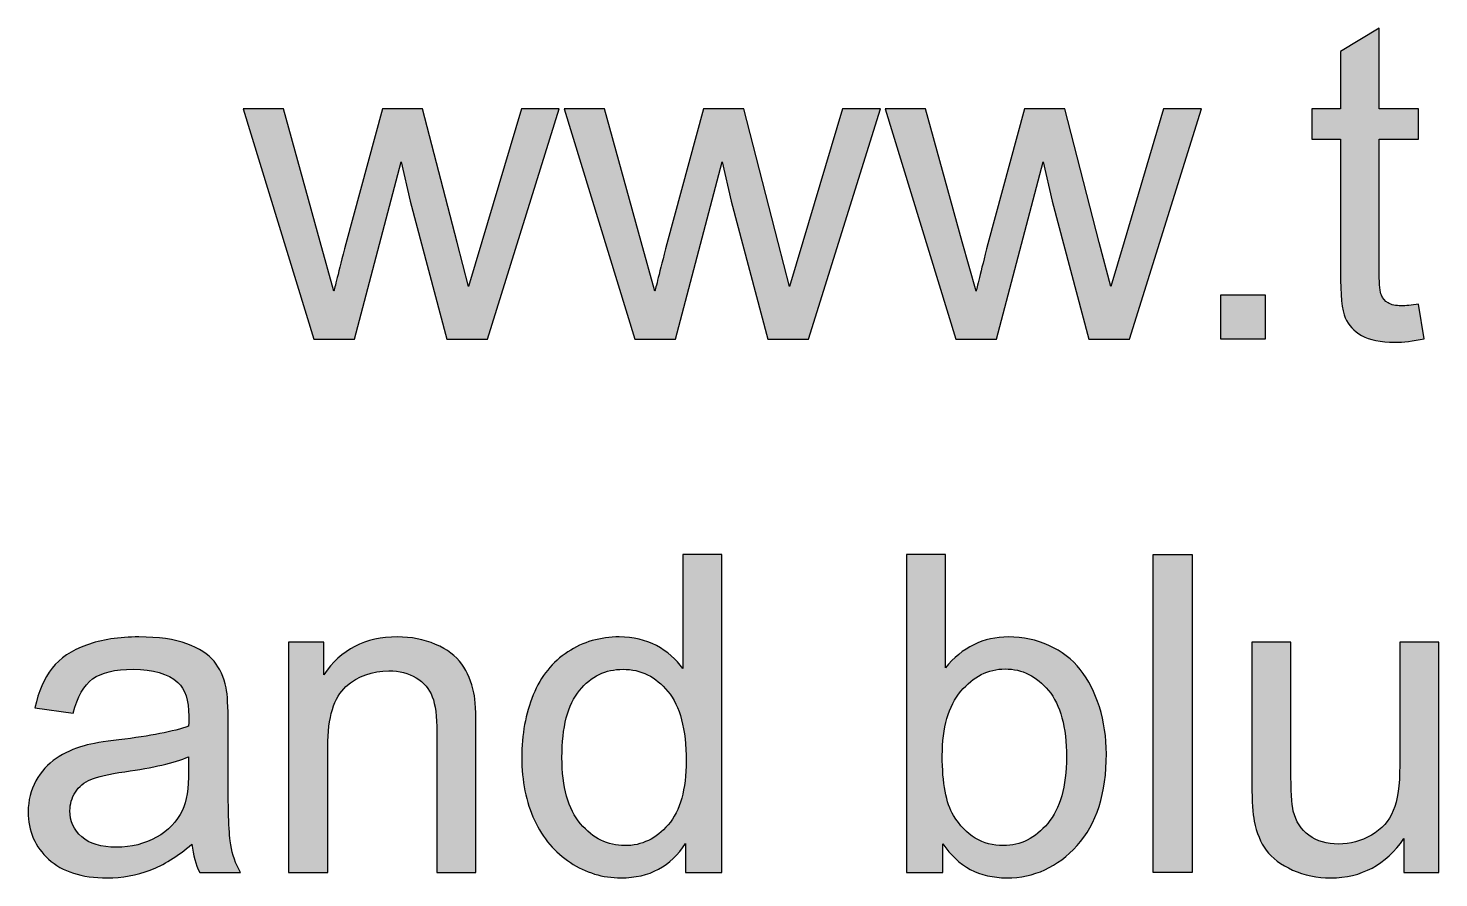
# Model space of a CAD drawing. Extents: x 65 to 355, y 40 to 244.
# Drawn here: x 245.67 to 255.74, y 41.38 to 47.45 of the extents above; entities that cross this region are included whole.
import ezdxf

# ---------------------------------------------------------------- set-up
doc = ezdxf.new("R2010")
doc.units = 0
doc.header["$MEASUREMENT"] = 0
doc.layers.add('COPYRIGHT_NOTICE', color=7, linetype='CONTINUOUS')

# ---------------------------------------------------------------- blocks, each defined once
blk = doc.blocks.new('BLOCK_8')
at = {"layer": 'COPYRIGHT_NOTICE'}
h = blk.add_hatch(color=7, dxfattribs=at)
h.dxf.hatch_style = 2
edge = h.paths.add_edge_path()
edge.add_spline(control_points=[(255.6, 45.479), (255.6, 45.479), (255.64, 45.233), (255.64, 45.233), (255.561, 45.216), (255.491, 45.208), (255.429, 45.208), (255.328, 45.208), (255.249, 45.224), (255.193, 45.256), (255.138, 45.288), (255.098, 45.33), (255.076, 45.382), (255.053, 45.435), (255.041, 45.545), (255.041, 45.712), (255.041, 45.712), (255.041, 46.659), (255.041, 46.659), (255.041, 46.659), (254.837, 46.659), (254.837, 46.659), (254.837, 46.659), (254.837, 46.876), (254.837, 46.876), (254.837, 46.876), (255.041, 46.876), (255.041, 46.876), (255.041, 46.876), (255.041, 47.284), (255.041, 47.284), (255.041, 47.284), (255.319, 47.451), (255.319, 47.451), (255.319, 47.451), (255.319, 46.876), (255.319, 46.876), (255.319, 46.876), (255.6, 46.876), (255.6, 46.876), (255.6, 46.876), (255.6, 46.659), (255.6, 46.659), (255.6, 46.659), (255.319, 46.659), (255.319, 46.659), (255.319, 46.659), (255.319, 45.696), (255.319, 45.696), (255.319, 45.617), (255.324, 45.566), (255.334, 45.543), (255.344, 45.52), (255.359, 45.502), (255.382, 45.489), (255.404, 45.475), (255.436, 45.468), (255.477, 45.468), (255.508, 45.468), (255.549, 45.472), (255.6, 45.479)], knot_values=[0, 0, 0, 0, 1, 1, 1, 2, 2, 2, 3, 3, 3, 4, 4, 4, 5, 5, 5, 6, 6, 6, 7, 7, 7, 8, 8, 8, 9, 9, 9, 10, 10, 10, 11, 11, 11, 12, 12, 12, 13, 13, 13, 14, 14, 14, 15, 15, 15, 16, 16, 16, 17, 17, 17, 18, 18, 18, 19, 19, 19, 20, 20, 20, 20], degree=3, periodic=1)
h = blk.add_hatch(color=7, dxfattribs=at)
h.dxf.hatch_style = 2
edge = h.paths.add_edge_path()
edge.add_spline(control_points=[(247.709, 45.23), (247.709, 45.23), (247.205, 46.876), (247.205, 46.876), (247.205, 46.876), (247.493, 46.876), (247.493, 46.876), (247.493, 46.876), (247.755, 45.926), (247.755, 45.926), (247.755, 45.926), (247.853, 45.572), (247.853, 45.572), (247.857, 45.59), (247.885, 45.703), (247.938, 45.912), (247.938, 45.912), (248.2, 46.876), (248.2, 46.876), (248.2, 46.876), (248.486, 46.876), (248.486, 46.876), (248.486, 46.876), (248.733, 45.921), (248.733, 45.921), (248.733, 45.921), (248.815, 45.607), (248.815, 45.607), (248.815, 45.607), (248.91, 45.924), (248.91, 45.924), (248.91, 45.924), (249.192, 46.876), (249.192, 46.876), (249.192, 46.876), (249.463, 46.876), (249.463, 46.876), (249.463, 46.876), (248.949, 45.23), (248.949, 45.23), (248.949, 45.23), (248.659, 45.23), (248.659, 45.23), (248.659, 45.23), (248.397, 46.216), (248.397, 46.216), (248.397, 46.216), (248.333, 46.496), (248.333, 46.496), (248.333, 46.496), (248, 45.23), (248, 45.23), (248, 45.23), (247.709, 45.23), (247.709, 45.23)], knot_values=[0, 0, 0, 0, 1, 1, 1, 2, 2, 2, 3, 3, 3, 4, 4, 4, 5, 5, 5, 6, 6, 6, 7, 7, 7, 8, 8, 8, 9, 9, 9, 10, 10, 10, 11, 11, 11, 12, 12, 12, 13, 13, 13, 14, 14, 14, 15, 15, 15, 16, 16, 16, 17, 17, 17, 18, 18, 18, 18], degree=3, periodic=1)
h = blk.add_hatch(color=7, dxfattribs=at)
h.dxf.hatch_style = 2
edge = h.paths.add_edge_path()
edge.add_spline(control_points=[(250.002, 45.23), (250.002, 45.23), (249.498, 46.876), (249.498, 46.876), (249.498, 46.876), (249.786, 46.876), (249.786, 46.876), (249.786, 46.876), (250.048, 45.926), (250.048, 45.926), (250.048, 45.926), (250.146, 45.572), (250.146, 45.572), (250.15, 45.59), (250.178, 45.703), (250.231, 45.912), (250.231, 45.912), (250.493, 46.876), (250.493, 46.876), (250.493, 46.876), (250.78, 46.876), (250.78, 46.876), (250.78, 46.876), (251.026, 45.921), (251.026, 45.921), (251.026, 45.921), (251.108, 45.607), (251.108, 45.607), (251.108, 45.607), (251.203, 45.924), (251.203, 45.924), (251.203, 45.924), (251.485, 46.876), (251.485, 46.876), (251.485, 46.876), (251.757, 46.876), (251.757, 46.876), (251.757, 46.876), (251.242, 45.23), (251.242, 45.23), (251.242, 45.23), (250.952, 45.23), (250.952, 45.23), (250.952, 45.23), (250.69, 46.216), (250.69, 46.216), (250.69, 46.216), (250.626, 46.496), (250.626, 46.496), (250.626, 46.496), (250.293, 45.23), (250.293, 45.23), (250.293, 45.23), (250.002, 45.23), (250.002, 45.23)], knot_values=[0, 0, 0, 0, 1, 1, 1, 2, 2, 2, 3, 3, 3, 4, 4, 4, 5, 5, 5, 6, 6, 6, 7, 7, 7, 8, 8, 8, 9, 9, 9, 10, 10, 10, 11, 11, 11, 12, 12, 12, 13, 13, 13, 14, 14, 14, 15, 15, 15, 16, 16, 16, 17, 17, 17, 18, 18, 18, 18], degree=3, periodic=1)
h = blk.add_hatch(color=7, dxfattribs=at)
h.dxf.hatch_style = 2
edge = h.paths.add_edge_path()
edge.add_spline(control_points=[(252.295, 45.23), (252.295, 45.23), (251.791, 46.876), (251.791, 46.876), (251.791, 46.876), (252.079, 46.876), (252.079, 46.876), (252.079, 46.876), (252.341, 45.926), (252.341, 45.926), (252.341, 45.926), (252.439, 45.572), (252.439, 45.572), (252.443, 45.59), (252.471, 45.703), (252.524, 45.912), (252.524, 45.912), (252.786, 46.876), (252.786, 46.876), (252.786, 46.876), (253.073, 46.876), (253.073, 46.876), (253.073, 46.876), (253.319, 45.921), (253.319, 45.921), (253.319, 45.921), (253.401, 45.607), (253.401, 45.607), (253.401, 45.607), (253.496, 45.924), (253.496, 45.924), (253.496, 45.924), (253.778, 46.876), (253.778, 46.876), (253.778, 46.876), (254.05, 46.876), (254.05, 46.876), (254.05, 46.876), (253.535, 45.23), (253.535, 45.23), (253.535, 45.23), (253.245, 45.23), (253.245, 45.23), (253.245, 45.23), (252.983, 46.216), (252.983, 46.216), (252.983, 46.216), (252.919, 46.496), (252.919, 46.496), (252.919, 46.496), (252.586, 45.23), (252.586, 45.23), (252.586, 45.23), (252.295, 45.23), (252.295, 45.23)], knot_values=[0, 0, 0, 0, 1, 1, 1, 2, 2, 2, 3, 3, 3, 4, 4, 4, 5, 5, 5, 6, 6, 6, 7, 7, 7, 8, 8, 8, 9, 9, 9, 10, 10, 10, 11, 11, 11, 12, 12, 12, 13, 13, 13, 14, 14, 14, 15, 15, 15, 16, 16, 16, 17, 17, 17, 18, 18, 18, 18], degree=3, periodic=1)
h = blk.add_hatch(color=7, dxfattribs=at)
h.dxf.hatch_style = 2
h.paths.add_polyline_path([(254.187, 45.23), (254.187, 45.547), (254.505, 45.547), (254.505, 45.23)])
h = blk.add_hatch(color=7, dxfattribs=at)
h.dxf.hatch_style = 2
edge = h.paths.add_edge_path()
edge.add_spline(control_points=[(250.364, 41.42), (250.364, 41.42), (250.364, 41.627), (250.364, 41.627), (250.26, 41.464), (250.106, 41.382), (249.904, 41.382), (249.772, 41.382), (249.652, 41.419), (249.542, 41.491), (249.431, 41.563), (249.346, 41.664), (249.286, 41.794), (249.225, 41.924), (249.195, 42.073), (249.195, 42.241), (249.195, 42.406), (249.222, 42.555), (249.277, 42.689), (249.332, 42.823), (249.414, 42.925), (249.524, 42.996), (249.633, 43.068), (249.756, 43.103), (249.891, 43.103), (249.991, 43.103), (250.079, 43.082), (250.156, 43.041), (250.234, 42.999), (250.297, 42.944), (250.345, 42.877), (250.345, 42.877), (250.345, 43.692), (250.345, 43.692), (250.345, 43.692), (250.623, 43.692), (250.623, 43.692), (250.623, 43.692), (250.623, 41.42), (250.623, 41.42), (250.623, 41.42), (250.364, 41.42), (250.364, 41.42)], knot_values=[0, 0, 0, 0, 1, 1, 1, 2, 2, 2, 3, 3, 3, 4, 4, 4, 5, 5, 5, 6, 6, 6, 7, 7, 7, 8, 8, 8, 9, 9, 9, 10, 10, 10, 11, 11, 11, 12, 12, 12, 13, 13, 13, 14, 14, 14, 14], degree=3, periodic=1)
edge = h.paths.add_edge_path()
edge.add_spline(control_points=[(249.482, 42.241), (249.482, 42.031), (249.526, 41.873), (249.615, 41.768), (249.704, 41.664), (249.809, 41.612), (249.93, 41.612), (250.052, 41.612), (250.156, 41.662), (250.241, 41.761), (250.326, 41.861), (250.369, 42.014), (250.369, 42.218), (250.369, 42.443), (250.325, 42.609), (250.239, 42.714), (250.152, 42.82), (250.045, 42.872), (249.918, 42.872), (249.794, 42.872), (249.69, 42.822), (249.607, 42.721), (249.523, 42.619), (249.482, 42.459), (249.482, 42.241)], knot_values=[0, 0, 0, 0, 1, 1, 1, 2, 2, 2, 3, 3, 3, 4, 4, 4, 5, 5, 5, 6, 6, 6, 7, 7, 7, 8, 8, 8, 8], degree=3, periodic=1)
h = blk.add_hatch(color=7, dxfattribs=at)
h.dxf.hatch_style = 2
edge = h.paths.add_edge_path()
edge.add_spline(control_points=[(252.201, 41.42), (252.201, 41.42), (251.942, 41.42), (251.942, 41.42), (251.942, 41.42), (251.942, 43.692), (251.942, 43.692), (251.942, 43.692), (252.221, 43.692), (252.221, 43.692), (252.221, 43.692), (252.221, 42.882), (252.221, 42.882), (252.339, 43.029), (252.49, 43.103), (252.672, 43.103), (252.774, 43.103), (252.87, 43.083), (252.96, 43.042), (253.051, 43.001), (253.125, 42.944), (253.183, 42.87), (253.242, 42.796), (253.287, 42.707), (253.321, 42.603), (253.353, 42.498), (253.37, 42.386), (253.37, 42.268), (253.37, 41.985), (253.3, 41.767), (253.161, 41.613), (253.021, 41.459), (252.854, 41.382), (252.658, 41.382), (252.464, 41.382), (252.312, 41.463), (252.201, 41.626), (252.201, 41.626), (252.201, 41.42), (252.201, 41.42)], knot_values=[0, 0, 0, 0, 1, 1, 1, 2, 2, 2, 3, 3, 3, 4, 4, 4, 5, 5, 5, 6, 6, 6, 7, 7, 7, 8, 8, 8, 9, 9, 9, 10, 10, 10, 11, 11, 11, 12, 12, 12, 13, 13, 13, 13], degree=3, periodic=1)
edge = h.paths.add_edge_path()
edge.add_spline(control_points=[(252.198, 42.255), (252.198, 42.058), (252.225, 41.915), (252.279, 41.828), (252.366, 41.684), (252.485, 41.612), (252.635, 41.612), (252.757, 41.612), (252.862, 41.665), (252.951, 41.771), (253.04, 41.877), (253.085, 42.035), (253.085, 42.244), (253.085, 42.459), (253.042, 42.618), (252.957, 42.721), (252.872, 42.823), (252.769, 42.874), (252.647, 42.874), (252.525, 42.874), (252.42, 42.821), (252.331, 42.715), (252.242, 42.609), (252.198, 42.456), (252.198, 42.255)], knot_values=[0, 0, 0, 0, 1, 1, 1, 2, 2, 2, 3, 3, 3, 4, 4, 4, 5, 5, 5, 6, 6, 6, 7, 7, 7, 8, 8, 8, 8], degree=3, periodic=1)
h = blk.add_hatch(color=7, dxfattribs=at)
h.dxf.hatch_style = 2
h.paths.add_polyline_path([(253.704, 41.42), (253.704, 43.692), (253.983, 43.692), (253.983, 41.42)])
h = blk.add_hatch(color=7, dxfattribs=at)
h.dxf.hatch_style = 2
edge = h.paths.add_edge_path()
edge.add_spline(control_points=[(246.839, 41.623), (246.736, 41.535), (246.636, 41.473), (246.541, 41.437), (246.445, 41.401), (246.342, 41.382), (246.233, 41.382), (246.052, 41.382), (245.913, 41.427), (245.816, 41.515), (245.719, 41.603), (245.67, 41.716), (245.67, 41.854), (245.67, 41.934), (245.688, 42.008), (245.725, 42.075), (245.762, 42.141), (245.81, 42.195), (245.869, 42.235), (245.929, 42.275), (245.996, 42.306), (246.07, 42.326), (246.125, 42.341), (246.208, 42.355), (246.318, 42.368), (246.543, 42.395), (246.709, 42.427), (246.816, 42.465), (246.817, 42.503), (246.817, 42.527), (246.817, 42.537), (246.817, 42.651), (246.791, 42.731), (246.738, 42.778), (246.667, 42.841), (246.561, 42.872), (246.42, 42.872), (246.289, 42.872), (246.192, 42.849), (246.13, 42.803), (246.067, 42.757), (246.021, 42.676), (245.991, 42.559), (245.991, 42.559), (245.718, 42.597), (245.718, 42.597), (245.743, 42.713), (245.784, 42.807), (245.841, 42.879), (245.897, 42.951), (245.979, 43.007), (246.087, 43.045), (246.194, 43.084), (246.319, 43.103), (246.461, 43.103), (246.601, 43.103), (246.715, 43.087), (246.803, 43.054), (246.891, 43.021), (246.956, 42.979), (246.997, 42.929), (247.038, 42.879), (247.067, 42.815), (247.084, 42.739), (247.093, 42.691), (247.098, 42.605), (247.098, 42.481), (247.098, 42.481), (247.098, 42.109), (247.098, 42.109), (247.098, 41.85), (247.104, 41.686), (247.116, 41.617), (247.128, 41.549), (247.151, 41.483), (247.186, 41.42), (247.186, 41.42), (246.895, 41.42), (246.895, 41.42), (246.866, 41.478), (246.847, 41.545), (246.839, 41.623)], knot_values=[0, 0, 0, 0, 1, 1, 1, 2, 2, 2, 3, 3, 3, 4, 4, 4, 5, 5, 5, 6, 6, 6, 7, 7, 7, 8, 8, 8, 9, 9, 9, 10, 10, 10, 11, 11, 11, 12, 12, 12, 13, 13, 13, 14, 14, 14, 15, 15, 15, 16, 16, 16, 17, 17, 17, 18, 18, 18, 19, 19, 19, 20, 20, 20, 21, 21, 21, 22, 22, 22, 23, 23, 23, 24, 24, 24, 25, 25, 25, 26, 26, 26, 27, 27, 27, 27], degree=3, periodic=1)
edge = h.paths.add_edge_path()
edge.add_spline(control_points=[(246.816, 42.246), (246.714, 42.204), (246.562, 42.169), (246.36, 42.14), (246.245, 42.124), (246.164, 42.105), (246.117, 42.085), (246.069, 42.064), (246.032, 42.034), (246.007, 41.994), (245.981, 41.954), (245.968, 41.91), (245.968, 41.861), (245.968, 41.787), (245.996, 41.725), (246.052, 41.675), (246.109, 41.626), (246.191, 41.601), (246.3, 41.601), (246.407, 41.601), (246.503, 41.625), (246.586, 41.672), (246.67, 41.719), (246.732, 41.783), (246.771, 41.865), (246.801, 41.928), (246.816, 42.021), (246.816, 42.144), (246.816, 42.144), (246.816, 42.246), (246.816, 42.246)], knot_values=[0, 0, 0, 0, 1, 1, 1, 2, 2, 2, 3, 3, 3, 4, 4, 4, 5, 5, 5, 6, 6, 6, 7, 7, 7, 8, 8, 8, 9, 9, 9, 10, 10, 10, 10], degree=3, periodic=1)
h = blk.add_hatch(color=7, dxfattribs=at)
h.dxf.hatch_style = 2
edge = h.paths.add_edge_path()
edge.add_spline(control_points=[(247.53, 41.42), (247.53, 41.42), (247.53, 43.066), (247.53, 43.066), (247.53, 43.066), (247.781, 43.066), (247.781, 43.066), (247.781, 43.066), (247.781, 42.832), (247.781, 42.832), (247.903, 43.013), (248.077, 43.103), (248.306, 43.103), (248.405, 43.103), (248.496, 43.085), (248.579, 43.05), (248.662, 43.014), (248.725, 42.967), (248.766, 42.909), (248.807, 42.851), (248.836, 42.783), (248.853, 42.703), (248.863, 42.652), (248.868, 42.561), (248.868, 42.432), (248.868, 42.432), (248.868, 41.42), (248.868, 41.42), (248.868, 41.42), (248.589, 41.42), (248.589, 41.42), (248.589, 41.42), (248.589, 42.421), (248.589, 42.421), (248.589, 42.535), (248.578, 42.62), (248.556, 42.676), (248.535, 42.733), (248.496, 42.777), (248.441, 42.811), (248.386, 42.845), (248.321, 42.861), (248.246, 42.861), (248.127, 42.861), (248.025, 42.824), (247.939, 42.748), (247.853, 42.673), (247.81, 42.53), (247.81, 42.319), (247.81, 42.319), (247.81, 41.42), (247.81, 41.42), (247.81, 41.42), (247.53, 41.42), (247.53, 41.42)], knot_values=[0, 0, 0, 0, 1, 1, 1, 2, 2, 2, 3, 3, 3, 4, 4, 4, 5, 5, 5, 6, 6, 6, 7, 7, 7, 8, 8, 8, 9, 9, 9, 10, 10, 10, 11, 11, 11, 12, 12, 12, 13, 13, 13, 14, 14, 14, 15, 15, 15, 16, 16, 16, 17, 17, 17, 18, 18, 18, 18], degree=3, periodic=1)
h = blk.add_hatch(color=7, dxfattribs=at)
h.dxf.hatch_style = 2
edge = h.paths.add_edge_path()
edge.add_spline(control_points=[(255.494, 41.42), (255.494, 41.42), (255.494, 41.662), (255.494, 41.662), (255.366, 41.476), (255.192, 41.382), (254.972, 41.382), (254.875, 41.382), (254.784, 41.401), (254.7, 41.438), (254.616, 41.476), (254.553, 41.522), (254.512, 41.579), (254.471, 41.635), (254.443, 41.704), (254.426, 41.786), (254.415, 41.84), (254.409, 41.927), (254.409, 42.046), (254.409, 42.046), (254.409, 43.066), (254.409, 43.066), (254.409, 43.066), (254.688, 43.066), (254.688, 43.066), (254.688, 43.066), (254.688, 42.153), (254.688, 42.153), (254.688, 42.007), (254.694, 41.909), (254.705, 41.859), (254.723, 41.785), (254.76, 41.727), (254.817, 41.686), (254.874, 41.644), (254.944, 41.623), (255.028, 41.623), (255.111, 41.623), (255.19, 41.644), (255.263, 41.687), (255.337, 41.73), (255.389, 41.788), (255.419, 41.862), (255.45, 41.936), (255.465, 42.043), (255.465, 42.184), (255.465, 42.184), (255.465, 43.066), (255.465, 43.066), (255.465, 43.066), (255.744, 43.066), (255.744, 43.066), (255.744, 43.066), (255.744, 41.42), (255.744, 41.42), (255.744, 41.42), (255.494, 41.42), (255.494, 41.42)], knot_values=[0, 0, 0, 0, 1, 1, 1, 2, 2, 2, 3, 3, 3, 4, 4, 4, 5, 5, 5, 6, 6, 6, 7, 7, 7, 8, 8, 8, 9, 9, 9, 10, 10, 10, 11, 11, 11, 12, 12, 12, 13, 13, 13, 14, 14, 14, 15, 15, 15, 16, 16, 16, 17, 17, 17, 18, 18, 18, 19, 19, 19, 19], degree=3, periodic=1)
for points in [[(254.187, 45.23), (254.187, 45.547), (254.505, 45.547), (254.505, 45.23), (254.187, 45.23)], [(253.704, 41.42), (253.704, 43.692), (253.983, 43.692), (253.983, 41.42), (253.704, 41.42)]]:
    blk.add_lwpolyline(points, dxfattribs=at)
for points, knots in [([(255.6, 45.479), (255.6, 45.479), (255.64, 45.233), (255.64, 45.233), (255.561, 45.216), (255.491, 45.208), (255.429, 45.208), (255.328, 45.208), (255.249, 45.224), (255.193, 45.256), (255.138, 45.288), (255.098, 45.33), (255.076, 45.382), (255.053, 45.435), (255.041, 45.545), (255.041, 45.712), (255.041, 45.712), (255.041, 46.659), (255.041, 46.659), (255.041, 46.659), (254.837, 46.659), (254.837, 46.659), (254.837, 46.659), (254.837, 46.876), (254.837, 46.876), (254.837, 46.876), (255.041, 46.876), (255.041, 46.876), (255.041, 46.876), (255.041, 47.284), (255.041, 47.284), (255.041, 47.284), (255.319, 47.451), (255.319, 47.451), (255.319, 47.451), (255.319, 46.876), (255.319, 46.876), (255.319, 46.876), (255.6, 46.876), (255.6, 46.876), (255.6, 46.876), (255.6, 46.659), (255.6, 46.659), (255.6, 46.659), (255.319, 46.659), (255.319, 46.659), (255.319, 46.659), (255.319, 45.696), (255.319, 45.696), (255.319, 45.617), (255.324, 45.566), (255.334, 45.543), (255.344, 45.52), (255.359, 45.502), (255.382, 45.489), (255.404, 45.475), (255.436, 45.468), (255.477, 45.468), (255.508, 45.468), (255.549, 45.472), (255.6, 45.479)], [0, 0, 0, 0, 1, 1, 1, 2, 2, 2, 3, 3, 3, 4, 4, 4, 5, 5, 5, 6, 6, 6, 7, 7, 7, 8, 8, 8, 9, 9, 9, 10, 10, 10, 11, 11, 11, 12, 12, 12, 13, 13, 13, 14, 14, 14, 15, 15, 15, 16, 16, 16, 17, 17, 17, 18, 18, 18, 19, 19, 19, 20, 20, 20, 20]), ([(247.709, 45.23), (247.709, 45.23), (247.205, 46.876), (247.205, 46.876), (247.205, 46.876), (247.493, 46.876), (247.493, 46.876), (247.493, 46.876), (247.755, 45.926), (247.755, 45.926), (247.755, 45.926), (247.853, 45.572), (247.853, 45.572), (247.857, 45.59), (247.885, 45.703), (247.938, 45.912), (247.938, 45.912), (248.2, 46.876), (248.2, 46.876), (248.2, 46.876), (248.486, 46.876), (248.486, 46.876), (248.486, 46.876), (248.733, 45.921), (248.733, 45.921), (248.733, 45.921), (248.815, 45.607), (248.815, 45.607), (248.815, 45.607), (248.91, 45.924), (248.91, 45.924), (248.91, 45.924), (249.192, 46.876), (249.192, 46.876), (249.192, 46.876), (249.463, 46.876), (249.463, 46.876), (249.463, 46.876), (248.949, 45.23), (248.949, 45.23), (248.949, 45.23), (248.659, 45.23), (248.659, 45.23), (248.659, 45.23), (248.397, 46.216), (248.397, 46.216), (248.397, 46.216), (248.333, 46.496), (248.333, 46.496), (248.333, 46.496), (248, 45.23), (248, 45.23), (248, 45.23), (247.709, 45.23), (247.709, 45.23)], [0, 0, 0, 0, 1, 1, 1, 2, 2, 2, 3, 3, 3, 4, 4, 4, 5, 5, 5, 6, 6, 6, 7, 7, 7, 8, 8, 8, 9, 9, 9, 10, 10, 10, 11, 11, 11, 12, 12, 12, 13, 13, 13, 14, 14, 14, 15, 15, 15, 16, 16, 16, 17, 17, 17, 18, 18, 18, 18]), ([(250.002, 45.23), (250.002, 45.23), (249.498, 46.876), (249.498, 46.876), (249.498, 46.876), (249.786, 46.876), (249.786, 46.876), (249.786, 46.876), (250.048, 45.926), (250.048, 45.926), (250.048, 45.926), (250.146, 45.572), (250.146, 45.572), (250.15, 45.59), (250.178, 45.703), (250.231, 45.912), (250.231, 45.912), (250.493, 46.876), (250.493, 46.876), (250.493, 46.876), (250.78, 46.876), (250.78, 46.876), (250.78, 46.876), (251.026, 45.921), (251.026, 45.921), (251.026, 45.921), (251.108, 45.607), (251.108, 45.607), (251.108, 45.607), (251.203, 45.924), (251.203, 45.924), (251.203, 45.924), (251.485, 46.876), (251.485, 46.876), (251.485, 46.876), (251.757, 46.876), (251.757, 46.876), (251.757, 46.876), (251.242, 45.23), (251.242, 45.23), (251.242, 45.23), (250.952, 45.23), (250.952, 45.23), (250.952, 45.23), (250.69, 46.216), (250.69, 46.216), (250.69, 46.216), (250.626, 46.496), (250.626, 46.496), (250.626, 46.496), (250.293, 45.23), (250.293, 45.23), (250.293, 45.23), (250.002, 45.23), (250.002, 45.23)], [0, 0, 0, 0, 1, 1, 1, 2, 2, 2, 3, 3, 3, 4, 4, 4, 5, 5, 5, 6, 6, 6, 7, 7, 7, 8, 8, 8, 9, 9, 9, 10, 10, 10, 11, 11, 11, 12, 12, 12, 13, 13, 13, 14, 14, 14, 15, 15, 15, 16, 16, 16, 17, 17, 17, 18, 18, 18, 18]), ([(252.295, 45.23), (252.295, 45.23), (251.791, 46.876), (251.791, 46.876), (251.791, 46.876), (252.079, 46.876), (252.079, 46.876), (252.079, 46.876), (252.341, 45.926), (252.341, 45.926), (252.341, 45.926), (252.439, 45.572), (252.439, 45.572), (252.443, 45.59), (252.471, 45.703), (252.524, 45.912), (252.524, 45.912), (252.786, 46.876), (252.786, 46.876), (252.786, 46.876), (253.073, 46.876), (253.073, 46.876), (253.073, 46.876), (253.319, 45.921), (253.319, 45.921), (253.319, 45.921), (253.401, 45.607), (253.401, 45.607), (253.401, 45.607), (253.496, 45.924), (253.496, 45.924), (253.496, 45.924), (253.778, 46.876), (253.778, 46.876), (253.778, 46.876), (254.05, 46.876), (254.05, 46.876), (254.05, 46.876), (253.535, 45.23), (253.535, 45.23), (253.535, 45.23), (253.245, 45.23), (253.245, 45.23), (253.245, 45.23), (252.983, 46.216), (252.983, 46.216), (252.983, 46.216), (252.919, 46.496), (252.919, 46.496), (252.919, 46.496), (252.586, 45.23), (252.586, 45.23), (252.586, 45.23), (252.295, 45.23), (252.295, 45.23)], [0, 0, 0, 0, 1, 1, 1, 2, 2, 2, 3, 3, 3, 4, 4, 4, 5, 5, 5, 6, 6, 6, 7, 7, 7, 8, 8, 8, 9, 9, 9, 10, 10, 10, 11, 11, 11, 12, 12, 12, 13, 13, 13, 14, 14, 14, 15, 15, 15, 16, 16, 16, 17, 17, 17, 18, 18, 18, 18]), ([(250.364, 41.42), (250.364, 41.42), (250.364, 41.627), (250.364, 41.627), (250.26, 41.464), (250.106, 41.382), (249.904, 41.382), (249.772, 41.382), (249.652, 41.419), (249.542, 41.491), (249.431, 41.563), (249.346, 41.664), (249.286, 41.794), (249.225, 41.924), (249.195, 42.073), (249.195, 42.241), (249.195, 42.406), (249.222, 42.555), (249.277, 42.689), (249.332, 42.823), (249.414, 42.925), (249.524, 42.996), (249.633, 43.068), (249.756, 43.103), (249.891, 43.103), (249.991, 43.103), (250.079, 43.082), (250.156, 43.041), (250.234, 42.999), (250.297, 42.944), (250.345, 42.877), (250.345, 42.877), (250.345, 43.692), (250.345, 43.692), (250.345, 43.692), (250.623, 43.692), (250.623, 43.692), (250.623, 43.692), (250.623, 41.42), (250.623, 41.42), (250.623, 41.42), (250.364, 41.42), (250.364, 41.42)], [0, 0, 0, 0, 1, 1, 1, 2, 2, 2, 3, 3, 3, 4, 4, 4, 5, 5, 5, 6, 6, 6, 7, 7, 7, 8, 8, 8, 9, 9, 9, 10, 10, 10, 11, 11, 11, 12, 12, 12, 13, 13, 13, 14, 14, 14, 14]), ([(252.201, 41.42), (252.201, 41.42), (251.942, 41.42), (251.942, 41.42), (251.942, 41.42), (251.942, 43.692), (251.942, 43.692), (251.942, 43.692), (252.221, 43.692), (252.221, 43.692), (252.221, 43.692), (252.221, 42.882), (252.221, 42.882), (252.339, 43.029), (252.49, 43.103), (252.672, 43.103), (252.774, 43.103), (252.87, 43.083), (252.96, 43.042), (253.051, 43.001), (253.125, 42.944), (253.183, 42.87), (253.242, 42.796), (253.287, 42.707), (253.321, 42.603), (253.353, 42.498), (253.37, 42.386), (253.37, 42.268), (253.37, 41.985), (253.3, 41.767), (253.161, 41.613), (253.021, 41.459), (252.854, 41.382), (252.658, 41.382), (252.464, 41.382), (252.312, 41.463), (252.201, 41.626), (252.201, 41.626), (252.201, 41.42), (252.201, 41.42)], [0, 0, 0, 0, 1, 1, 1, 2, 2, 2, 3, 3, 3, 4, 4, 4, 5, 5, 5, 6, 6, 6, 7, 7, 7, 8, 8, 8, 9, 9, 9, 10, 10, 10, 11, 11, 11, 12, 12, 12, 13, 13, 13, 13]), ([(246.839, 41.623), (246.736, 41.535), (246.636, 41.473), (246.541, 41.437), (246.445, 41.401), (246.342, 41.382), (246.233, 41.382), (246.052, 41.382), (245.913, 41.427), (245.816, 41.515), (245.719, 41.603), (245.67, 41.716), (245.67, 41.854), (245.67, 41.934), (245.688, 42.008), (245.725, 42.075), (245.762, 42.141), (245.81, 42.195), (245.869, 42.235), (245.929, 42.275), (245.996, 42.306), (246.07, 42.326), (246.125, 42.341), (246.208, 42.355), (246.318, 42.368), (246.543, 42.395), (246.709, 42.427), (246.816, 42.465), (246.817, 42.503), (246.817, 42.527), (246.817, 42.537), (246.817, 42.651), (246.791, 42.731), (246.738, 42.778), (246.667, 42.841), (246.561, 42.872), (246.42, 42.872), (246.289, 42.872), (246.192, 42.849), (246.13, 42.803), (246.067, 42.757), (246.021, 42.676), (245.991, 42.559), (245.991, 42.559), (245.718, 42.597), (245.718, 42.597), (245.743, 42.713), (245.784, 42.807), (245.841, 42.879), (245.897, 42.951), (245.979, 43.007), (246.087, 43.045), (246.194, 43.084), (246.319, 43.103), (246.461, 43.103), (246.601, 43.103), (246.715, 43.087), (246.803, 43.054), (246.891, 43.021), (246.956, 42.979), (246.997, 42.929), (247.038, 42.879), (247.067, 42.815), (247.084, 42.739), (247.093, 42.691), (247.098, 42.605), (247.098, 42.481), (247.098, 42.481), (247.098, 42.109), (247.098, 42.109), (247.098, 41.85), (247.104, 41.686), (247.116, 41.617), (247.128, 41.549), (247.151, 41.483), (247.186, 41.42), (247.186, 41.42), (246.895, 41.42), (246.895, 41.42), (246.866, 41.478), (246.847, 41.545), (246.839, 41.623)], [0, 0, 0, 0, 1, 1, 1, 2, 2, 2, 3, 3, 3, 4, 4, 4, 5, 5, 5, 6, 6, 6, 7, 7, 7, 8, 8, 8, 9, 9, 9, 10, 10, 10, 11, 11, 11, 12, 12, 12, 13, 13, 13, 14, 14, 14, 15, 15, 15, 16, 16, 16, 17, 17, 17, 18, 18, 18, 19, 19, 19, 20, 20, 20, 21, 21, 21, 22, 22, 22, 23, 23, 23, 24, 24, 24, 25, 25, 25, 26, 26, 26, 27, 27, 27, 27]), ([(247.53, 41.42), (247.53, 41.42), (247.53, 43.066), (247.53, 43.066), (247.53, 43.066), (247.781, 43.066), (247.781, 43.066), (247.781, 43.066), (247.781, 42.832), (247.781, 42.832), (247.903, 43.013), (248.077, 43.103), (248.306, 43.103), (248.405, 43.103), (248.496, 43.085), (248.579, 43.05), (248.662, 43.014), (248.725, 42.967), (248.766, 42.909), (248.807, 42.851), (248.836, 42.783), (248.853, 42.703), (248.863, 42.652), (248.868, 42.561), (248.868, 42.432), (248.868, 42.432), (248.868, 41.42), (248.868, 41.42), (248.868, 41.42), (248.589, 41.42), (248.589, 41.42), (248.589, 41.42), (248.589, 42.421), (248.589, 42.421), (248.589, 42.535), (248.578, 42.62), (248.556, 42.676), (248.535, 42.733), (248.496, 42.777), (248.441, 42.811), (248.386, 42.845), (248.321, 42.861), (248.246, 42.861), (248.127, 42.861), (248.025, 42.824), (247.939, 42.748), (247.853, 42.673), (247.81, 42.53), (247.81, 42.319), (247.81, 42.319), (247.81, 41.42), (247.81, 41.42), (247.81, 41.42), (247.53, 41.42), (247.53, 41.42)], [0, 0, 0, 0, 1, 1, 1, 2, 2, 2, 3, 3, 3, 4, 4, 4, 5, 5, 5, 6, 6, 6, 7, 7, 7, 8, 8, 8, 9, 9, 9, 10, 10, 10, 11, 11, 11, 12, 12, 12, 13, 13, 13, 14, 14, 14, 15, 15, 15, 16, 16, 16, 17, 17, 17, 18, 18, 18, 18]), ([(255.494, 41.42), (255.494, 41.42), (255.494, 41.662), (255.494, 41.662), (255.366, 41.476), (255.192, 41.382), (254.972, 41.382), (254.875, 41.382), (254.784, 41.401), (254.7, 41.438), (254.616, 41.476), (254.553, 41.522), (254.512, 41.579), (254.471, 41.635), (254.443, 41.704), (254.426, 41.786), (254.415, 41.84), (254.409, 41.927), (254.409, 42.046), (254.409, 42.046), (254.409, 43.066), (254.409, 43.066), (254.409, 43.066), (254.688, 43.066), (254.688, 43.066), (254.688, 43.066), (254.688, 42.153), (254.688, 42.153), (254.688, 42.007), (254.694, 41.909), (254.705, 41.859), (254.723, 41.785), (254.76, 41.727), (254.817, 41.686), (254.874, 41.644), (254.944, 41.623), (255.028, 41.623), (255.111, 41.623), (255.19, 41.644), (255.263, 41.687), (255.337, 41.73), (255.389, 41.788), (255.419, 41.862), (255.45, 41.936), (255.465, 42.043), (255.465, 42.184), (255.465, 42.184), (255.465, 43.066), (255.465, 43.066), (255.465, 43.066), (255.744, 43.066), (255.744, 43.066), (255.744, 43.066), (255.744, 41.42), (255.744, 41.42), (255.744, 41.42), (255.494, 41.42), (255.494, 41.42)], [0, 0, 0, 0, 1, 1, 1, 2, 2, 2, 3, 3, 3, 4, 4, 4, 5, 5, 5, 6, 6, 6, 7, 7, 7, 8, 8, 8, 9, 9, 9, 10, 10, 10, 11, 11, 11, 12, 12, 12, 13, 13, 13, 14, 14, 14, 15, 15, 15, 16, 16, 16, 17, 17, 17, 18, 18, 18, 19, 19, 19, 19]), ([(249.482, 42.241), (249.482, 42.031), (249.526, 41.873), (249.615, 41.768), (249.704, 41.664), (249.809, 41.612), (249.93, 41.612), (250.052, 41.612), (250.156, 41.662), (250.241, 41.761), (250.326, 41.861), (250.369, 42.014), (250.369, 42.218), (250.369, 42.443), (250.325, 42.609), (250.239, 42.714), (250.152, 42.82), (250.045, 42.872), (249.918, 42.872), (249.794, 42.872), (249.69, 42.822), (249.607, 42.721), (249.523, 42.619), (249.482, 42.459), (249.482, 42.241)], [0, 0, 0, 0, 1, 1, 1, 2, 2, 2, 3, 3, 3, 4, 4, 4, 5, 5, 5, 6, 6, 6, 7, 7, 7, 8, 8, 8, 8]), ([(252.198, 42.255), (252.198, 42.058), (252.225, 41.915), (252.279, 41.828), (252.366, 41.684), (252.485, 41.612), (252.635, 41.612), (252.757, 41.612), (252.862, 41.665), (252.951, 41.771), (253.04, 41.877), (253.085, 42.035), (253.085, 42.244), (253.085, 42.459), (253.042, 42.618), (252.957, 42.721), (252.872, 42.823), (252.769, 42.874), (252.647, 42.874), (252.525, 42.874), (252.42, 42.821), (252.331, 42.715), (252.242, 42.609), (252.198, 42.456), (252.198, 42.255)], [0, 0, 0, 0, 1, 1, 1, 2, 2, 2, 3, 3, 3, 4, 4, 4, 5, 5, 5, 6, 6, 6, 7, 7, 7, 8, 8, 8, 8]), ([(246.816, 42.246), (246.714, 42.204), (246.562, 42.169), (246.36, 42.14), (246.245, 42.124), (246.164, 42.105), (246.117, 42.085), (246.069, 42.064), (246.032, 42.034), (246.007, 41.994), (245.981, 41.954), (245.968, 41.91), (245.968, 41.861), (245.968, 41.787), (245.996, 41.725), (246.052, 41.675), (246.109, 41.626), (246.191, 41.601), (246.3, 41.601), (246.407, 41.601), (246.503, 41.625), (246.586, 41.672), (246.67, 41.719), (246.732, 41.783), (246.771, 41.865), (246.801, 41.928), (246.816, 42.021), (246.816, 42.144), (246.816, 42.144), (246.816, 42.246), (246.816, 42.246)], [0, 0, 0, 0, 1, 1, 1, 2, 2, 2, 3, 3, 3, 4, 4, 4, 5, 5, 5, 6, 6, 6, 7, 7, 7, 8, 8, 8, 9, 9, 9, 10, 10, 10, 10])]:
    blk.add_open_spline(points, degree=3, knots=knots, dxfattribs=at)

msp = doc.modelspace()

# ---------------------------------------------------------------- block references
at = {"layer": 'COPYRIGHT_NOTICE'}
msp.add_blockref('BLOCK_8', (0, 0), dxfattribs=at)

doc.saveas('drawing.dxf')
